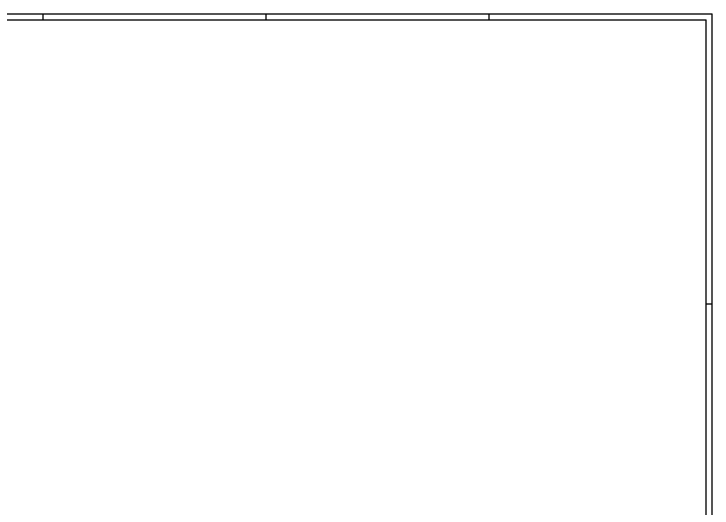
# Model space of a CAD drawing. Header units: millimetres. Extents: x 0 to 1189, y 0 to 841.
# Drawn here: x 594 to 1189, y 420 to 841 of the extents above; entities that cross this region are included whole.
import ezdxf

# ---------------------------------------------------------------- set-up
doc = ezdxf.new("R2010")
doc.units = ezdxf.units.MM
doc.layers.add('Blattrahmen Din A0', color=5, linetype='Continuous', true_color=0x0000ff)
doc.layers.add('Faltung Lochung', color=3, linetype='Continuous', true_color=0x00ff00)

msp = doc.modelspace()

# ---------------------------------------------------------------- linework, layer by layer
at = {"layer": 'Blattrahmen Din A0'}
for p, q in [((0, 841), (1189, 841)), ((1189, 0), (1189, 841)), ((20, 836), (1184, 836)), ((1184, 5), (1184, 836))]:
    msp.add_line(p, q, dxfattribs=at)
at = {"layer": 'Faltung Lochung'}
for p, q in [((619, 841), (619, 836)), ((809, 841), (809, 836)), ((999, 841), (999, 836)), ((1189, 594), (1184, 594))]:
    msp.add_line(p, q, dxfattribs=at)

doc.saveas('drawing.dxf')
